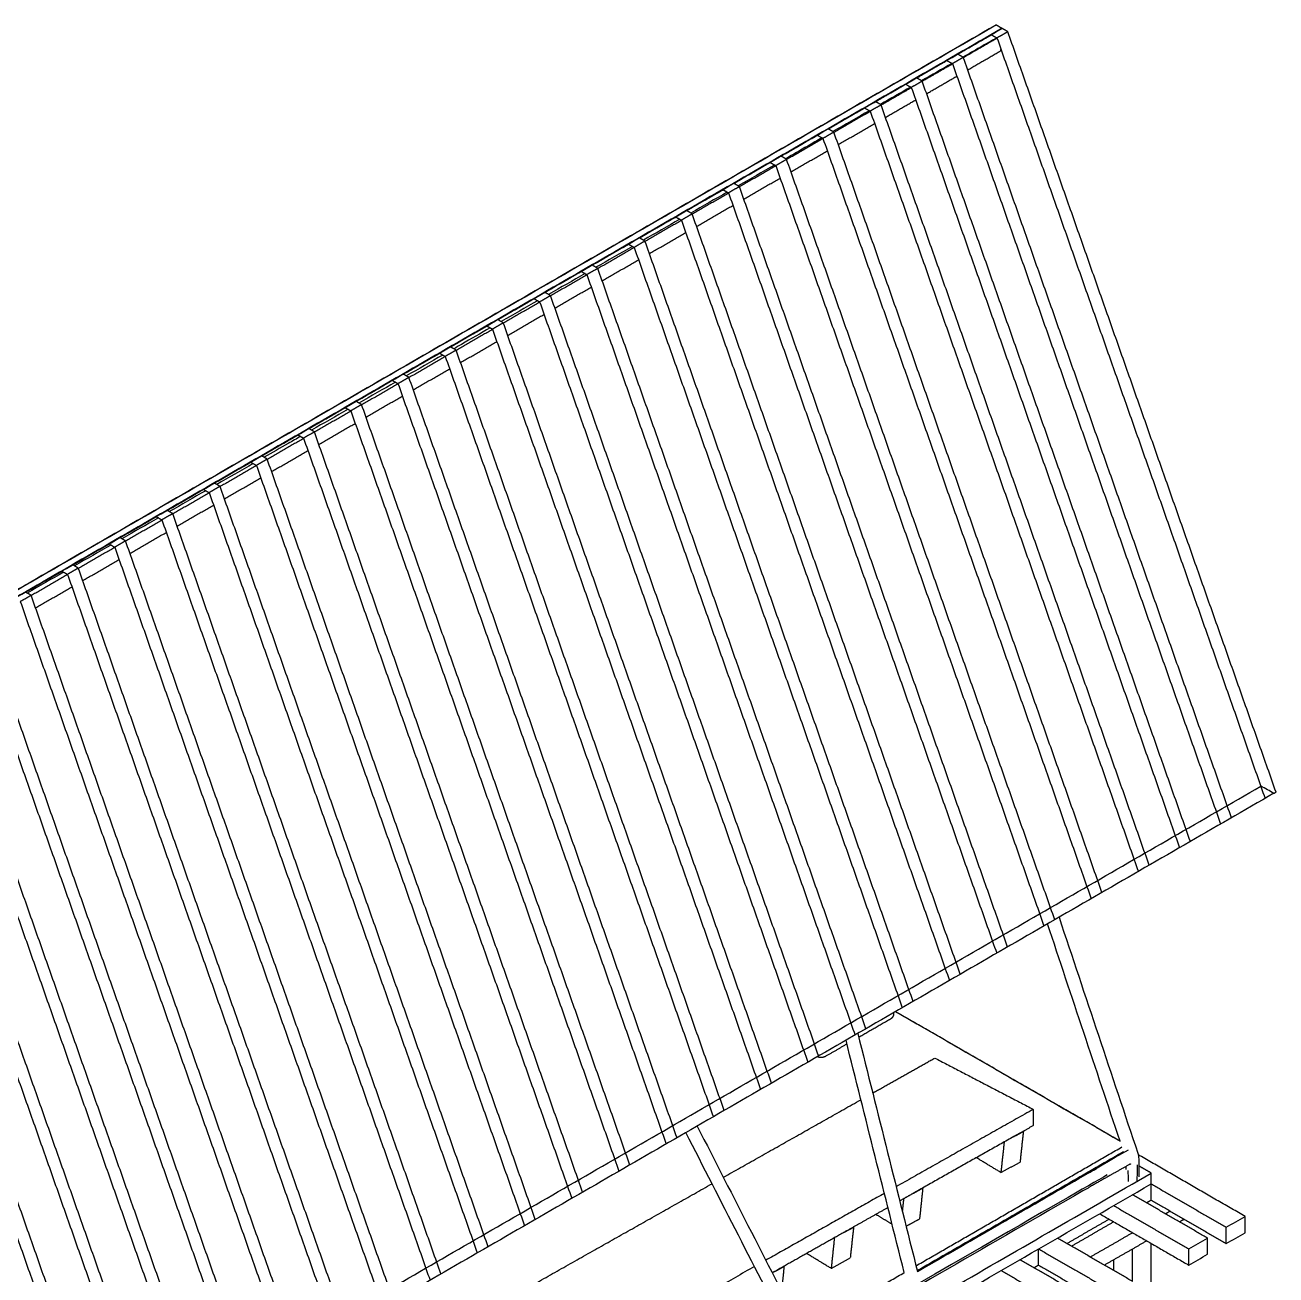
# Model space of a CAD drawing. Header units: centimetres. Extents: x 7653 to 15270, y 5751 to 14937.
# Drawn here: x 13126 to 14372, y 7858 to 9103 of the extents above; entities that cross this region are included whole.
import ezdxf

# ---------------------------------------------------------------- set-up
doc = ezdxf.new("R2010")
doc.units = ezdxf.units.CM
for name, color, linetype, true_color in [('Make2D$Visible$Curves$base', 7, 'Continuous', 0x000000), ('Make2D$Visible$Curves$Base camas', 7, 'Continuous', 0x000000), ('Make2D$Visible$Curves$Default', 7, 'Continuous', 0x000000), ('Make2D$Visible$Curves$estructura', 7, 'Continuous', 0x402a2a), ('Make2D$Visible$Curves$techo', 7, 'Continuous', 0x000000)]:
    doc.layers.add(name, color=color, linetype=linetype, true_color=true_color)

msp = doc.modelspace()

# ---------------------------------------------------------------- linework, layer by layer
at = {"layer": 'Make2D$Visible$Curves$base'}
for points, degree in [([(14216.9, 7991.3), (14105.1, 8055.8), (13993.3, 8120.3)], 2), ([(14013.7, 7867.1), (14116.2, 7926.3), (14218.8, 7985.6)], 2), ([(14014.8, 7862.4), (14117.6, 7921.7), (14220.3, 7981)], 2), ([(14341.4, 7916.3), (14288.1, 7947.1), (14234.9, 7977.8)], 2), ([(14248, 7959.5), (14241.8, 7963), (14235.6, 7966.6)], 2), ([(10977.8, 6071.5), (12612.9, 7015.5), (14248, 7959.5)], 2), ([(12454.1, 6913), (13351, 7430.8), (14248, 7948.7)], 2), ([(14248, 7948.7), (14248, 7954.1), (14248, 7959.5)], 2), ([(14248, 7932.5), (14248, 7937.9), (14248, 7943.3), (14248, 7948.7)], 3), ([(14248, 7948.7), (14285.3, 7927.1), (14322.7, 7905.5)], 2), ([(14304, 7894.7), (14266.6, 7916.3), (14229.3, 7937.9)], 2), ([(14210.6, 7927.1), (14248, 7905.5), (14285.3, 7883.9)], 2), ([(14248, 7932.5), (14245.6, 7931.2), (14243.3, 7929.8)], 2), ([(14248, 7932.5), (14285.3, 7910.9), (14322.7, 7889.3)], 2), ([(14163.9, 7889.3), (14184.9, 7901.5), (14205.9, 7913.6)], 2), ([(14210.6, 7910.9), (14189.6, 7898.8), (14168.5, 7886.6)], 2), ([(14196.6, 7919), (14241, 7893.4), (14285.3, 7867.8)], 2), ([(14262, 7919), (14264.3, 7920.4), (14266.6, 7921.7)], 2), ([(14276, 7910.9), (14278.3, 7912.3), (14280.7, 7913.6)], 2), ([(14322.7, 7905.5), (14328.9, 7909.1), (14335.2, 7912.7), (14341.4, 7916.3)], 3), ([(14341.4, 7900.1), (14341.4, 7908.2), (14341.4, 7916.3)], 2), ([(14187.2, 7875.9), (14208.3, 7888), (14229.3, 7900.1)], 2), ([(14322.7, 7889.3), (14322.7, 7897.4), (14322.7, 7905.5)], 2), ([(14322.7, 7889.3), (14328.9, 7892.9), (14335.2, 7896.5), (14341.4, 7900.1)], 3), ([(14229.3, 7851.6), (14191.9, 7873.2), (14154.5, 7894.7)], 2), ([(14201.2, 7867.8), (14222.3, 7879.9), (14243.3, 7892)], 2), ([(14248, 7754.5), (14248, 7799.4), (14248, 7844.4), (14248, 7889.3)], 3), ([(14285.3, 7883.9), (14291.6, 7887.5), (14297.8, 7891.1), (14304, 7894.7)], 3), ([(14304, 7878.6), (14304, 7886.6), (14304, 7894.7)], 2), ([(14191.9, 7830), (14154.5, 7851.6), (14117.2, 7873.2)], 2), ([(14135.8, 7867.8), (14135.8, 7873.2), (14135.8, 7878.6), (14135.8, 7883.9)], 3), ([(14135.8, 7883.9), (14173.2, 7862.4), (14210.6, 7840.8)], 2), ([(14210.6, 7862.4), (14210.6, 7866), (14210.6, 7869.6), (14210.6, 7873.2)], 3), ([(14229.3, 7851.6), (14229.3, 7862.4), (14229.3, 7873.2), (14229.3, 7883.9)], 3), ([(14285.3, 7867.8), (14285.3, 7875.9), (14285.3, 7883.9)], 2), ([(14285.3, 7867.8), (14291.6, 7871.4), (14297.8, 7875), (14304, 7878.6)], 3), ([(14098.5, 7862.4), (14135.8, 7840.8), (14173.2, 7819.2)], 2), ([(14135.8, 7867.8), (14133.5, 7866.4), (14131.2, 7865.1)], 2), ([(14135.8, 7867.8), (14173.2, 7846.2), (14210.6, 7824.6)], 2), ([(13900.4, 7801.7), (13951.2, 7831), (14002, 7860.4)], 2)]:
    msp.add_open_spline(points, degree=degree, dxfattribs=at)
at = {"layer": 'Make2D$Visible$Curves$Base camas'}
for points in [[(13970.5, 8039.2), (14001.5, 8056.7), (14032.4, 8074.1)], [(14032.4, 8074.1), (14081.5, 8048.6), (14130.5, 8023)], [(13821.9, 7955.3), (13890.3, 7993.9), (13958.8, 8032.6)], [(14130.5, 8023), (14062.2, 7984.5), (13993.9, 7945.9)], [(14130.5, 8023), (14130.5, 8014.9), (14130.5, 8006.8)], [(14130.5, 8006.8), (14120.8, 8001.3), (14111, 7995.8)], [(14111, 7995.8), (14115.8, 7998.4), (14120.6, 8001)], [(14120.6, 8001), (14118.9, 7985.7), (14117.3, 7970.4)], [(14120.4, 8001.1), (14120.5, 8001), (14120.6, 8001)], [(14111, 7995.8), (14060.9, 7967.6), (14010.9, 7939.3)], [(14101.5, 7990.4), (14099.8, 7975.2), (14098.2, 7960.1)], [(14098.2, 7960.1), (14086, 7967.4), (14073.8, 7974.8)], [(14098.2, 7960.1), (14107.8, 7965.2), (14117.3, 7970.4)], [(13528.5, 7789.7), (13669.5, 7869.3), (13810.6, 7948.9)], [(13982.2, 7939.3), (13923.2, 7906), (13864.1, 7872.6)], [(14010.9, 7939.3), (14004.2, 7935.5), (13997.5, 7931.7)], [(14010.9, 7939.3), (14015.6, 7941.9), (14020.4, 7944.5)], [(14020.4, 7944.5), (14018.8, 7929.1), (14017.2, 7913.8)], [(14020.2, 7944.6), (14020.3, 7944.5), (14020.4, 7944.5)], [(13985.7, 7925.1), (13963.8, 7912.7), (13941.9, 7900.4)], [(14001.3, 7933.9), (14000.7, 7927.7), (14000, 7921.6)], [(13989.9, 7908.5), (13981.8, 7913.4), (13973.6, 7918.3)], [(14003.8, 7906.6), (14010.5, 7910.2), (14017.2, 7913.8)], [(13941.9, 7900.4), (13907.4, 7880.9), (13872.8, 7861.3)], [(13941.9, 7900.4), (13946.7, 7903), (13951.5, 7905.5)], [(13951.5, 7905.5), (13949.8, 7890.2), (13948.2, 7874.9)], [(13951.3, 7905.7), (13951.4, 7905.6), (13951.5, 7905.5)], [(13932.4, 7895), (13930.8, 7879.8), (13929.2, 7864.6)], [(13929.2, 7864.6), (13916.9, 7872), (13904.7, 7879.4)], [(13929.2, 7864.6), (13938.7, 7869.8), (13948.2, 7874.9)], [(13852.8, 7866.3), (13701.5, 7780.8), (13550.1, 7695.4)], [(13872.8, 7861.3), (13871.7, 7860.7), (13870.5, 7860.1)], [(13872.8, 7861.3), (13877.5, 7863.9), (13882.3, 7866.5)], [(13882.3, 7866.5), (13881, 7854.3), (13879.7, 7842.1)], [(13882.1, 7866.6), (13882.2, 7866.5), (13882.3, 7866.5)]]:
    msp.add_open_spline(points, degree=2, dxfattribs=at)
at = {"layer": 'Make2D$Visible$Curves$Default'}
for points in [[(13956.6, 8094.9), (13972.9, 8104.4), (13989.3, 8113.8)], [(13991.2, 8119.1), (13991.2, 8117.8), (13991.2, 8116.5)], [(13923.9, 8076.1), (13934.4, 8082.1), (13944.9, 8088.2)]]:
    msp.add_open_spline(points, degree=2, dxfattribs=at)
for points, weights in [([(13989.3, 8113.8), (13991.2, 8115), (13991.2, 8116.5)], [1, 0.853553390593, 0.853553390593]), ([(13915.7, 8075.5), (13920.2, 8073.9), (13923.9, 8076.1)], [0.922817802248, 0.75283825648, 1])]:
    msp.add_rational_spline(points, weights, degree=2, dxfattribs=at)
at = {"layer": 'Make2D$Visible$Curves$estructura'}
for points in [[(14156.1, 8214.3), (14182.3, 8136), (14208.4, 8057.6), (14234.6, 7979.3)], [(14216.9, 7991.3), (14192.8, 8063.4), (14168.7, 8135.6), (14144.7, 8207.7)], [(13993.4, 8120.4), (14067.9, 8077.4), (14142.4, 8034.4), (14216.9, 7991.4)], [(13955.7, 8098.6), (13975.5, 8019.6), (13995.3, 7940.5), (14015.1, 7861.5)], [(14002, 7860.4), (13982.6, 7937.5), (13963.3, 8014.7), (13944, 8091.8)], [(13889.1, 7795.2), (13854.3, 7863.4), (13819.4, 7931.6), (13784.5, 7999.8)], [(13795.8, 8006.3), (13831.7, 7935.9), (13867.7, 7865.6), (13903.7, 7795.2)], [(14015.1, 7861.5), (14085.1, 7901.9), (14155.1, 7942.4), (14225.2, 7982.8)], [(14215.5, 7977.2), (14215.2, 7977.4), (14214.9, 7977.6), (14214.6, 7977.7)], [(14234.6, 7979.3), (14234.8, 7978.7), (14234.9, 7978.1), (14234.9, 7977.5)], [(14222.9, 7965.8), (14222.9, 7965.9), (14222.9, 7966.1), (14222.9, 7966.2)], [(14223, 7963.1), (14222.9, 7964), (14222.9, 7964.9), (14222.9, 7965.8)], [(14224.7, 7962.1), (14224.8, 7958.7), (14224.8, 7954.9), (14224.9, 7951.2)], [(14233.9, 7967.6), (14233.8, 7962.5), (14233.8, 7956.8), (14233.7, 7951.2)], [(14235.6, 7967.1), (14235.6, 7963.3), (14235.5, 7959.6), (14235.5, 7955.9)], [(14204.2, 7957.7), (14164.7, 7935.1), (14045.3, 7866.2), (13682.4, 7656.7)], [(14179.8, 7941.7), (14090, 7889.8), (14000.2, 7838), (13910.4, 7786.1)]]:
    msp.add_open_spline(points, degree=3, dxfattribs=at)
for points, degree, knots in [([(14234.8, 7977.9), (14235.1, 7976.9), (14235.3, 7975.9), (14235.4, 7974.9), (14235.6, 7973.1), (14235.7, 7971.2), (14235.7, 7969.5), (14235.7, 7968.7), (14235.6, 7967.9), (14235.6, 7967.1)], 3, [5.582285, 5.582285, 5.582285, 5.582285, 8.953106, 8.953106, 8.953106, 15.180174, 15.180174, 15.180174, 18.187189, 18.187189, 18.187189, 18.187189]), ([(14015.1, 7861.5), (14047.4, 7880.1), (14080.9, 7899.5), (14137.5, 7932), (14160.6, 7945.3), (14187.9, 7960.9), (14190.6, 7962.4), (14193.4, 7964)], 3, [484.108203, 484.108203, 484.108203, 484.108203, 632.397951, 632.397951, 725.234585, 725.234585, 735.696935, 735.696935, 735.696935, 735.696935]), ([(14225.9, 7968.3), (14225.9, 7968.3), (14225.9, 7968.3), (14226.3, 7968.3), (14226.6, 7968.4), (14226.9, 7968.4), (14227.2, 7968.5), (14227.3, 7968.6), (14227.3, 7968.6), (14227.1, 7968.4), (14226.8, 7968.3), (14226.1, 7968), (14225.5, 7967.6), (14222.4, 7965.9), (14219.4, 7964.2), (14213.4, 7960.9), (14207.5, 7957.5), (14197.8, 7952), (14188.1, 7946.4), (14184, 7944), (14179.8, 7941.7)], 2, [2.939933, 2.939933, 2.939933, 3, 3, 4, 4, 5, 5, 6, 6, 7, 7, 8, 8, 9, 9, 10, 10, 11, 11, 11.286882, 11.286882, 11.286882])]:
    msp.add_open_spline(points, degree=degree, knots=knots, dxfattribs=at)
at = {"layer": 'Make2D$Visible$Curves$techo'}
for points, degree in [([(14093.8, 9103.3), (13378.5, 8690.3), (12663.2, 8277.4)], 2), ([(14092.2, 9102.6), (13377.7, 8690.1), (12663.2, 8277.5)], 2), ([(14099.4, 9100), (13384.2, 8687.1), (12668.9, 8274.1)], 2), ([(12679.8, 8280.2), (13389.6, 8690), (14099.5, 9099.9)], 2), ([(14092.2, 9102.6), (14092, 9102.4), (14091.8, 9102.2), (14091.5, 9102)], 3), ([(14093.8, 9103.3), (14096.6, 9101.7), (14099.4, 9100)], 2), ([(14105.1, 9096.6), (14099.7, 9093.5), (14094.3, 9090.4)], 2), ([(14097.2, 9098.7), (14097, 9098.6), (14096.8, 9098.4), (14096.7, 9098.2)], 3), ([(14105.1, 9096.6), (14102.3, 9098.2), (14099.5, 9099.9)], 2), ([(14372.2, 8339.1), (14238.6, 8717.8), (14105.1, 9096.6)], 2), ([(14088.8, 9093.3), (14072.1, 9083.7), (14055.4, 9074.1)], 2), ([(14094.4, 9090.1), (14077.6, 9080.4), (14060.9, 9070.7)], 2), ([(14088.7, 9093.6), (14088.7, 9093.5), (14088.8, 9093.3)], 2), ([(14088.7, 9093.6), (14091.5, 9092), (14094.3, 9090.4)], 2), ([(14094.3, 9090.4), (14227.8, 8711.6), (14361.3, 8332.8)], 2), ([(14060.8, 9071), (14055.4, 9067.9), (14050, 9064.8)], 2), ([(14060.8, 9071), (14058, 9072.6), (14055.1, 9074.3)], 2), ([(14327.8, 8313.5), (14194.3, 8692.2), (14060.8, 9071)], 2), ([(14065.2, 9058.6), (14081.4, 9068), (14097.7, 9077.4)], 2), ([(14098.2, 9079.1), (14098.1, 9078.6), (14097.9, 9078), (14097.7, 9077.4)], 3), ([(14044.4, 9067.7), (14029.4, 9059.1), (14014.5, 9050.4)], 2), ([(14049.6, 9065), (14039.5, 9059.2), (14029.4, 9053.4), (14019.3, 9047.7)], 3), ([(14050.1, 9064.5), (14035, 9055.8), (14019.9, 9047.1)], 2), ([(14042.7, 9066.8), (14042.9, 9067), (14043.1, 9067.3)], 2), ([(14044.3, 9068), (14044.4, 9067.9), (14044.4, 9067.7)], 2), ([(14044.3, 9068), (14047.1, 9066.4), (14050, 9064.8)], 2), ([(14050, 9064.8), (14183.5, 8686), (14317, 8307.2)], 2), ([(14003.4, 9044.4), (14003.4, 9044.2), (14003.5, 9044.1)], 2), ([(14003.4, 9044.4), (14006.2, 9042.7), (14009, 9041.1)], 2), ([(14019.8, 9047.4), (14014.4, 9044.2), (14009, 9041.1)], 2), ([(14019.8, 9047.4), (14017, 9049), (14014.2, 9050.6)], 2), ([(14286.9, 8289.8), (14153.3, 8668.6), (14019.8, 9047.4)], 2), ([(14024.2, 9034.9), (14039.3, 9043.6), (14054.3, 9052.3)], 2), ([(14003.5, 9044.1), (13988.5, 9035.5), (13973.5, 9026.8)], 2), ([(14008.4, 9041.4), (13998.4, 9035.7), (13988.3, 9029.9), (13978.2, 9024.1)], 3), ([(14009.1, 9040.8), (13994, 9032.1), (13979, 9023.4)], 2), ([(14009, 9041.1), (14142.5, 8662.3), (14276.1, 8283.6)], 2), ([(14034.3, 9040.8), (14034.3, 9040.8), (14034.3, 9040.8)], 2), ([(13962.5, 9020.5), (13944.5, 9010.1), (13926.5, 8999.7)], 2), ([(13962.4, 9020.7), (13962.5, 9020.6), (13962.5, 9020.5)], 2), ([(13962.4, 9020.7), (13965.3, 9019.1), (13968.1, 9017.5)], 2), ([(13978.9, 9023.7), (13973.5, 9020.6), (13968.1, 9017.5)], 2), ([(13978.9, 9023.7), (13976.1, 9025.4), (13973.2, 9027)], 2), ([(14245.9, 8266.2), (14112.4, 8645), (13978.9, 9023.7)], 2), ([(13983.3, 9011.3), (13998.3, 9020), (14013.4, 9028.7)], 2), ([(13967.4, 9017.9), (13955.2, 9011), (13943.1, 9004), (13931, 8997.1)], 3), ([(13968.2, 9017.2), (13950.1, 9006.8), (13932, 8996.3)], 2), ([(13968.1, 9017.5), (14101.6, 8638.7), (14235.1, 8259.9)], 2), ([(13931.9, 8996.6), (13926.5, 8993.5), (13921, 8990.3)], 2), ([(13926.1, 8999.9), (13926.1, 8999.9), (13926.2, 8999.8)], 2), ([(13931.9, 8996.6), (13929, 8998.2), (13926.2, 8999.8)], 2), ([(14198.9, 8239), (14065.4, 8617.8), (13931.9, 8996.6)], 2), ([(13936.2, 8984.2), (13954.4, 8994.6), (13972.5, 9005.1)], 2), ([(13915.5, 8993.3), (13897.5, 8982.9), (13879.5, 8972.5)], 2), ([(13921.2, 8990.1), (13903, 8979.6), (13884.9, 8969.2)], 2), ([(13915.3, 8993.7), (13915.3, 8993.6), (13915.4, 8993.6)], 2), ([(13915.4, 8993.6), (13915.5, 8993.5), (13915.5, 8993.3)], 2), ([(13915.4, 8993.6), (13918.2, 8992), (13921, 8990.3)], 2), ([(13921, 8990.3), (14054.6, 8611.6), (14188.1, 8232.8)], 2), ([(13884.8, 8969.4), (13879.4, 8966.3), (13874, 8963.2)], 2), ([(13884.8, 8969.4), (13882, 8971.1), (13879.2, 8972.7)], 2), ([(14151.9, 8211.9), (14018.4, 8590.7), (13884.8, 8969.4)], 2), ([(13889.2, 8957), (13907.3, 8967.5), (13925.4, 8977.9)], 2), ([(13868.5, 8966.2), (13850.5, 8955.8), (13832.5, 8945.4)], 2), ([(13872.9, 8963.8), (13860.8, 8956.9), (13848.7, 8949.9), (13836.6, 8943)], 3), ([(13874.1, 8962.9), (13856, 8952.5), (13837.9, 8942)], 2), ([(13868.1, 8965.9), (13868.2, 8966.2), (13868.4, 8966.4)], 2), ([(13868.4, 8966.4), (13868.4, 8966.3), (13868.5, 8966.2)], 2), ([(13868.4, 8966.4), (13871.2, 8964.8), (13874, 8963.2)], 2), ([(13874, 8963.2), (14007.6, 8584.4), (14141.1, 8205.6)], 2), ([(13837.8, 8942.3), (13835, 8943.9), (13832.2, 8945.5)], 2), ([(13842.2, 8929.9), (13860.3, 8940.3), (13878.4, 8950.8)], 2), ([(13821.5, 8939), (13803.5, 8928.6), (13785.5, 8918.2)], 2), ([(13825.7, 8936.8), (13813.6, 8929.8), (13801.5, 8922.9), (13789.4, 8915.9)], 3), ([(13827.1, 8935.8), (13809, 8925.3), (13790.9, 8914.9)], 2), ([(13821.1, 8938.8), (13821.2, 8939), (13821.4, 8939.3)], 2), ([(13821.4, 8939.3), (13821.4, 8939.2), (13821.5, 8939)], 2), ([(13821.4, 8939.3), (13824.2, 8937.7), (13827, 8936)], 2), ([(13837.8, 8942.3), (13832.4, 8939.2), (13827, 8936)], 2), ([(13827, 8936), (13960.5, 8557.3), (14094.1, 8178.5)], 2), ([(14104.9, 8184.7), (13971.3, 8563.5), (13837.8, 8942.3)], 2), ([(13795.2, 8902.7), (13813.3, 8913.2), (13831.4, 8923.6)], 2), ([(13774.4, 8911.9), (13756.4, 8901.5), (13738.4, 8891.1)], 2), ([(13778.5, 8909.7), (13766.4, 8902.8), (13754.3, 8895.8), (13742.2, 8888.9)], 3), ([(13780.1, 8908.6), (13762, 8898.2), (13743.9, 8887.7)], 2), ([(13774, 8911.6), (13774.2, 8911.9), (13774.3, 8912.1)], 2), ([(13774.3, 8912.1), (13774.4, 8912), (13774.4, 8911.9)], 2), ([(13774.3, 8912.1), (13777.2, 8910.5), (13780, 8908.9)], 2), ([(13790.8, 8915.1), (13785.4, 8912), (13780, 8908.9)], 2), ([(13780, 8908.9), (13913.5, 8530.1), (14047, 8151.3)], 2), ([(13790.8, 8915.1), (13788, 8916.8), (13785.2, 8918.4)], 2), ([(14057.8, 8157.6), (13924.3, 8536.4), (13790.8, 8915.1)], 2), ([(13748.2, 8875.6), (13766.3, 8886), (13784.4, 8896.5)], 2), ([(13727.4, 8884.7), (13709.4, 8874.3), (13691.4, 8863.9)], 2), ([(13731.3, 8882.7), (13719.2, 8875.7), (13707.1, 8868.8), (13695, 8861.9)], 3), ([(13727, 8884.5), (13727.2, 8884.7), (13727.3, 8885)], 2), ([(13727.2, 8885.1), (13727.2, 8885), (13727.3, 8885)], 2), ([(13727.3, 8885), (13727.4, 8884.9), (13727.4, 8884.7)], 2), ([(13727.3, 8885), (13730.1, 8883.4), (13733, 8881.7)], 2), ([(13743.8, 8888), (13738.4, 8884.9), (13733, 8881.7)], 2), ([(13738, 8891.3), (13738.1, 8891.3), (13738.1, 8891.2)], 2), ([(13743.8, 8888), (13741, 8889.6), (13738.1, 8891.2)], 2), ([(14010.8, 8130.4), (13877.3, 8509.2), (13743.8, 8888)], 2), ([(13765.6, 8885.6), (13765.6, 8885.6), (13765.6, 8885.6)], 2), ([(13733.1, 8881.5), (13715, 8871), (13696.9, 8860.6)], 2), ([(13733, 8881.7), (13866.5, 8503), (14000, 8124.2)], 2), ([(13754.8, 8879.4), (13754.8, 8879.4), (13754.8, 8879.4)], 2), ([(13680.4, 8857.6), (13662.4, 8847.2), (13644.4, 8836.8)], 2), ([(13680.3, 8857.9), (13680.3, 8857.7), (13680.4, 8857.6)], 2), ([(13680.3, 8857.9), (13683.1, 8856.2), (13685.9, 8854.6)], 2), ([(13696.8, 8860.8), (13691.3, 8857.7), (13685.9, 8854.6)], 2), ([(13696.8, 8860.8), (13693.9, 8862.5), (13691.1, 8864.1)], 2), ([(13963.8, 8103.3), (13830.3, 8482.1), (13696.8, 8860.8)], 2), ([(13701.1, 8848.4), (13719.2, 8858.9), (13737.3, 8869.3)], 2), ([(13684.1, 8855.6), (13672, 8848.7), (13659.9, 8841.8), (13647.8, 8834.8)], 3), ([(13686, 8854.3), (13667.9, 8843.9), (13649.8, 8833.4)], 2), ([(13685.9, 8854.6), (13819.5, 8475.8), (13953, 8097)], 2), ([(13649.7, 8833.7), (13644.3, 8830.6), (13638.9, 8827.4)], 2), ([(13649.7, 8833.7), (13646.9, 8835.3), (13644.1, 8836.9)], 2), ([(13916.8, 8076.1), (13783.3, 8454.9), (13649.7, 8833.7)], 2), ([(13654.1, 8821.3), (13672.2, 8831.7), (13690.3, 8842.2)], 2), ([(13633.4, 8830.4), (13615.4, 8820), (13597.4, 8809.6)], 2), ([(13636.9, 8828.6), (13624.8, 8821.7), (13612.7, 8814.7), (13600.6, 8807.8)], 3), ([(13639, 8827.2), (13620.9, 8816.7), (13602.8, 8806.3)], 2), ([(13633, 8830.2), (13633.1, 8830.4), (13633.3, 8830.7)], 2), ([(13633.1, 8830.8), (13633.2, 8830.7), (13633.3, 8830.7)], 2), ([(13633.3, 8830.7), (13633.3, 8830.6), (13633.4, 8830.4)], 2), ([(13633.3, 8830.7), (13636.1, 8829.1), (13638.9, 8827.4)], 2), ([(13638.9, 8827.4), (13772.4, 8448.7), (13906, 8069.9)], 2), ([(13596.9, 8809.9), (13597, 8809.8), (13597.1, 8809.8)], 2), ([(13602.7, 8806.5), (13599.9, 8808.2), (13597.1, 8809.8)], 2), ([(13607.1, 8794.1), (13625.2, 8804.6), (13643.3, 8815)], 2), ([(13586.4, 8803.3), (13568.3, 8792.9), (13550.3, 8782.5)], 2), ([(13592, 8800), (13573.9, 8789.6), (13555.8, 8779.1)], 2), ([(13585.9, 8803), (13586.1, 8803.3), (13586.2, 8803.6)], 2), ([(13586.1, 8803.6), (13586.2, 8803.6), (13586.2, 8803.6)], 2), ([(13586.2, 8803.6), (13586.3, 8803.4), (13586.3, 8803.3)], 2), ([(13586.2, 8803.6), (13589.1, 8801.9), (13591.9, 8800.3)], 2), ([(13602.7, 8806.5), (13597.3, 8803.4), (13591.9, 8800.3)], 2), ([(13591.9, 8800.3), (13725.4, 8421.5), (13858.9, 8042.7)], 2), ([(13869.8, 8049), (13736.2, 8427.8), (13602.7, 8806.5)], 2), ([(13549.9, 8782.7), (13550, 8782.7), (13550, 8782.6)], 2), ([(13555.7, 8779.4), (13552.9, 8781), (13550, 8782.6)], 2), ([(13560.1, 8767), (13578.2, 8777.4), (13596.3, 8787.9)], 2), ([(13539.3, 8776.1), (13521.3, 8765.7), (13503.3, 8755.3)], 2), ([(13542.5, 8774.5), (13530.4, 8767.6), (13518.3, 8760.6), (13506.1, 8753.7)], 3), ([(13545, 8772.9), (13526.9, 8762.4), (13508.8, 8752)], 2), ([(13538.9, 8775.9), (13539.1, 8776.1), (13539.2, 8776.4)], 2), ([(13539.1, 8776.5), (13539.1, 8776.5), (13539.2, 8776.4)], 2), ([(13539.2, 8776.4), (13539.3, 8776.3), (13539.3, 8776.1)], 2), ([(13539.2, 8776.4), (13542, 8774.8), (13544.9, 8773.1)], 2), ([(13555.7, 8779.4), (13550.3, 8776.3), (13544.9, 8773.1)], 2), ([(13544.9, 8773.1), (13678.4, 8394.4), (13811.9, 8015.6)], 2), ([(13822.7, 8021.8), (13689.2, 8400.6), (13555.7, 8779.4)], 2), ([(13513, 8739.8), (13531.1, 8750.3), (13549.3, 8760.7)], 2), ([(13492.3, 8749), (13474.3, 8738.6), (13456.3, 8728.2)], 2), ([(13495.3, 8747.5), (13483.2, 8740.5), (13471.1, 8733.6), (13458.9, 8726.7)], 3), ([(13497.9, 8745.7), (13479.8, 8735.3), (13461.7, 8724.8)], 2), ([(13492.2, 8749.3), (13492.3, 8749.1), (13492.3, 8749)], 2), ([(13492.2, 8749.3), (13495, 8747.6), (13497.8, 8746)], 2), ([(13508.7, 8752.2), (13503.3, 8749.1), (13497.8, 8746)], 2), ([(13497.8, 8746), (13631.4, 8367.2), (13764.9, 7988.4)], 2), ([(13508.7, 8752.2), (13505.8, 8753.9), (13503, 8755.5)], 2), ([(13775.7, 7994.7), (13642.2, 8373.5), (13508.7, 8752.2)], 2), ([(13466, 8712.7), (13484.1, 8723.1), (13502.2, 8733.6)], 2), ([(13445.3, 8721.8), (13427.3, 8711.4), (13409.3, 8701)], 2), ([(13448.1, 8720.4), (13436, 8713.5), (13423.8, 8706.6), (13411.7, 8699.6)], 3), ([(13444.9, 8721.6), (13445, 8721.9), (13445.2, 8722.1)], 2), ([(13445.2, 8722.1), (13445.2, 8722), (13445.3, 8721.8)], 2), ([(13445.2, 8722.1), (13448, 8720.5), (13450.8, 8718.9)], 2), ([(13461.6, 8725.1), (13456.2, 8722), (13450.8, 8718.9)], 2), ([(13461.6, 8725.1), (13458.8, 8726.7), (13456, 8728.4)], 2), ([(13728.7, 7967.5), (13595.2, 8346.3), (13461.6, 8725.1)], 2), ([(13450.9, 8718.6), (13432.8, 8708.1), (13414.7, 8697.7)], 2), ([(13450.8, 8718.9), (13584.4, 8340.1), (13717.9, 7961.3)], 2), ([(13414.6, 8697.9), (13409.2, 8694.8), (13403.8, 8691.7)], 2), ([(13414.6, 8697.9), (13411.8, 8699.6), (13409, 8701.2)], 2), ([(13681.7, 7940.4), (13548.1, 8319.2), (13414.6, 8697.9)], 2), ([(13419, 8685.5), (13437.1, 8696), (13455.2, 8706.4)], 2), ([(13398.3, 8694.7), (13380.3, 8684.3), (13362.2, 8673.9)], 2), ([(13403.9, 8691.4), (13385.8, 8681), (13367.7, 8670.5)], 2), ([(13398.2, 8695), (13398.2, 8694.8), (13398.3, 8694.7)], 2), ([(13398.2, 8695), (13401, 8693.3), (13403.8, 8691.7)], 2), ([(13403.8, 8691.7), (13537.3, 8312.9), (13670.9, 7934.2)], 2), ([(13367.6, 8670.8), (13362.2, 8667.7), (13356.8, 8664.6)], 2), ([(13361.8, 8674.1), (13361.9, 8674.1), (13362, 8674.1)], 2), ([(13367.6, 8670.8), (13364.8, 8672.4), (13362, 8674.1)], 2), ([(13634.6, 7913.2), (13501.1, 8292), (13367.6, 8670.8)], 2), ([(13372, 8658.4), (13390.1, 8668.8), (13408.2, 8679.3)], 2), ([(13351.2, 8667.5), (13333.2, 8657.1), (13315.2, 8646.7)], 2), ([(13353.7, 8666.4), (13341.5, 8659.4), (13329.4, 8652.5), (13317.3, 8645.5)], 3), ([(13356.9, 8664.3), (13338.8, 8653.8), (13320.7, 8643.4)], 2), ([(13350.8, 8667.3), (13351, 8667.6), (13351.1, 8667.8)], 2), ([(13351, 8667.9), (13351.1, 8667.9), (13351.1, 8667.8)], 2), ([(13351.1, 8667.8), (13351.2, 8667.7), (13351.2, 8667.5)], 2), ([(13351.1, 8667.8), (13354, 8666.2), (13356.8, 8664.6)], 2), ([(13356.8, 8664.6), (13490.3, 8285.8), (13623.8, 7907)], 2), ([(13320.6, 8643.6), (13317.8, 8645.3), (13314.9, 8646.9)], 2), ([(13325, 8631.2), (13343.1, 8641.7), (13361.2, 8652.1)], 2), ([(13304.2, 8640.4), (13286.2, 8630), (13268.2, 8619.6)], 2), ([(13306.4, 8639.3), (13294.3, 8632.4), (13282.2, 8625.4), (13270.1, 8618.5)], 3), ([(13309.9, 8637.1), (13291.8, 8626.7), (13273.7, 8616.2)], 2), ([(13303.8, 8640.1), (13304, 8640.4), (13304.1, 8640.7)], 2), ([(13304.1, 8640.7), (13304.2, 8640.5), (13304.2, 8640.4)], 2), ([(13304.1, 8640.7), (13306.9, 8639), (13309.8, 8637.4)], 2), ([(13320.6, 8643.6), (13315.2, 8640.5), (13309.8, 8637.4)], 2), ([(13309.8, 8637.4), (13443.3, 8258.6), (13576.8, 7879.9)], 2), ([(13587.6, 7886.1), (13454.1, 8264.9), (13320.6, 8643.6)], 2), ([(13277.9, 8604.1), (13296, 8614.5), (13314.1, 8625)], 2), ([(13257.2, 8613.2), (13239.2, 8602.8), (13221.2, 8592.4)], 2), ([(13259.2, 8612.3), (13247.1, 8605.3), (13235, 8598.4), (13222.9, 8591.5)], 3), ([(13262.8, 8610), (13244.7, 8599.5), (13226.6, 8589.1)], 2), ([(13256.8, 8613), (13256.9, 8613.3), (13257.1, 8613.5)], 2), ([(13257.1, 8613.5), (13257.1, 8613.4), (13257.2, 8613.2)], 2), ([(13257.1, 8613.5), (13259.9, 8611.9), (13262.7, 8610.3)], 2), ([(13273.5, 8616.5), (13268.1, 8613.4), (13262.7, 8610.3)], 2), ([(13262.7, 8610.3), (13396.3, 8231.5), (13529.8, 7852.7)], 2), ([(13273.5, 8616.5), (13270.7, 8618.1), (13267.9, 8619.8)], 2), ([(13540.6, 7859), (13407.1, 8237.7), (13273.5, 8616.5)], 2), ([(13230.9, 8576.9), (13249, 8587.4), (13267.1, 8597.8)], 2), ([(13210.2, 8586.1), (13192.2, 8575.7), (13174.2, 8565.3)], 2), ([(13212, 8585.2), (13199.9, 8578.3), (13187.8, 8571.4), (13175.7, 8564.4)], 3), ([(13209.8, 8585.8), (13209.9, 8586.1), (13210.1, 8586.4)], 2), ([(13209.9, 8586.5), (13210, 8586.4), (13210.1, 8586.4)], 2), ([(13210.1, 8586.4), (13210.1, 8586.2), (13210.2, 8586.1)], 2), ([(13210.1, 8586.4), (13212.9, 8584.7), (13215.7, 8583.1)], 2), ([(13226.5, 8589.4), (13221.1, 8586.2), (13215.7, 8583.1)], 2), ([(13220.7, 8592.7), (13220.8, 8592.7), (13220.9, 8592.6)], 2), ([(13226.5, 8589.4), (13223.7, 8591), (13220.9, 8592.6)], 2), ([(13493.6, 7831.8), (13360.1, 8210.6), (13226.5, 8589.4)], 2), ([(13215.8, 8582.8), (13197.7, 8572.4), (13179.6, 8561.9)], 2), ([(13215.7, 8583.1), (13349.2, 8204.3), (13482.8, 7825.6)], 2), ([(13163.1, 8558.9), (13145.1, 8548.5), (13127.1, 8538.1)], 2), ([(13162.7, 8558.7), (13162.9, 8559), (13163, 8559.2)], 2), ([(13163, 8559.2), (13163.1, 8559.1), (13163.1, 8558.9)], 2), ([(13163, 8559.2), (13165.9, 8557.6), (13168.7, 8556)], 2), ([(13179.5, 8562.2), (13174.1, 8559.1), (13168.7, 8556)], 2), ([(13179.5, 8562.2), (13176.7, 8563.8), (13173.9, 8565.5)], 2), ([(13446.6, 7804.7), (13313, 8183.4), (13179.5, 8562.2)], 2), ([(13183.9, 8549.8), (13202, 8560.2), (13220.1, 8570.7)], 2), ([(13164.8, 8558.2), (13152.7, 8551.3), (13140.6, 8544.3), (13128.5, 8537.4)], 3), ([(13168.8, 8555.7), (13150.7, 8545.2), (13132.6, 8534.8)], 2), ([(13168.7, 8556), (13302.2, 8177.2), (13435.7, 7798.4)], 2), ([(13190.5, 8553.6), (13190.5, 8553.6), (13190.5, 8553.6)], 2), ([(13132.5, 8535.1), (13127.1, 8531.9), (13121.7, 8528.8)], 2), ([(13132.5, 8535.1), (13129.7, 8536.7), (13126.8, 8538.3)], 2), ([(13399.5, 7777.5), (13266, 8156.3), (13132.5, 8535.1)], 2), ([(13136.9, 8522.6), (13155, 8533.1), (13173.1, 8543.5)], 2), ([(13121.7, 8528.8), (13255.2, 8150), (13388.7, 7771.3)], 2), ([(13074.6, 8501.7), (13208.2, 8122.9), (13341.7, 7744.1)], 2), ([(13352.5, 7750.4), (13219, 8129.1), (13085.5, 8507.9)], 2), ([(13027.6, 8474.5), (13161.1, 8095.7), (13294.7, 7717)], 2), ([(13305.5, 7723.2), (13172, 8102), (13038.4, 8480.8)], 2), ([(12980.6, 8447.4), (13114.1, 8068.6), (13247.7, 7689.8)], 2), ([(13258.5, 7696.1), (13124.9, 8074.8), (12991.4, 8453.6)], 2), ([(13211.4, 7668.9), (13077.9, 8047.7), (12944.4, 8426.5)], 2), ([(12933.6, 8420.2), (13067.1, 8041.4), (13200.6, 7662.7)], 2), ([(13164.4, 7641.8), (13030.9, 8020.5), (12897.4, 8399.3)], 2), ([(12886.6, 8393.1), (13020.1, 8014.3), (13153.6, 7635.5)], 2), ([(14370.1, 8337.9), (13655.6, 7925.4), (12941.1, 7512.8)], 2), ([(12946.8, 7530.7), (13651.9, 7937.8), (14357, 8344.9)], 2), ([(14370.1, 8337.9), (14365.8, 8340.2), (14361.4, 8342.6), (14357, 8344.9)], 3), ([(14370.1, 8337.9), (14371.2, 8338.5), (14372.2, 8339.1)], 2)]:
    msp.add_open_spline(points, degree=degree, dxfattribs=at)
for points, knots in [([(14094.1, 9090.5), (14088.6, 9087.3), (14083, 9084.2), (14077.5, 9081), (14071.8, 9077.7), (14066.1, 9074.5), (14060.4, 9071.2)], [2236.744812, 2236.744812, 2236.744812, 2236.744812, 2412.283373, 2412.283373, 2412.283373, 2593.090338, 2593.090338, 2593.090338, 2593.090338]), ([(13920.2, 8990.9), (13915.4, 8988.1), (13910.6, 8985.4), (13905.8, 8982.7), (13898.5, 8978.4), (13891.2, 8974.2), (13883.8, 8970)], [4078.922704, 4078.922704, 4078.922704, 4078.922704, 4230.448588, 4230.448588, 4230.448588, 4463.922697, 4463.922697, 4463.922697, 4463.922697]), ([(13589.7, 8801.6), (13580.1, 8796.1), (13570.6, 8790.6), (13561, 8785.1), (13558.4, 8783.7), (13555.9, 8782.2), (13553.4, 8780.7)], [7578.94574, 7578.94574, 7578.94574, 7578.94574, 7883.18751, 7883.18751, 7883.18751, 7963.959801, 7963.959801, 7963.959801, 7963.959801]), ([(13400.9, 8693.4), (13396.8, 8691.1), (13392.7, 8688.7), (13388.6, 8686.4), (13380.6, 8681.8), (13372.6, 8677.2), (13364.5, 8672.6)], [9578.980558, 9578.980558, 9578.980558, 9578.980558, 9708.561515, 9708.561515, 9708.561515, 9963.982433, 9963.982433, 9963.982433, 9963.982433])]:
    msp.add_open_spline(points, degree=3, knots=knots, dxfattribs=at)

doc.saveas('drawing.dxf')
